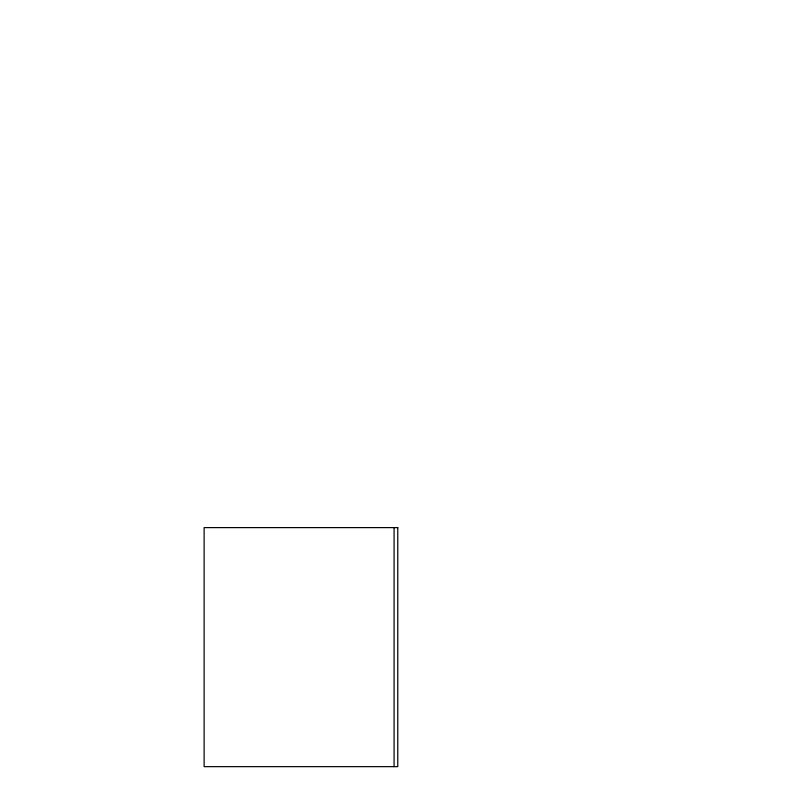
<?xml version="1.0" encoding="UTF-8"?>
<svg xmlns="http://www.w3.org/2000/svg" width="807" height="807" viewBox="0 0 807 807"><rect width="100%" height="100%" fill="white"/><g stroke="black" fill="none" stroke-linecap="round" stroke-linejoin="round"><path stroke-width="1.21" d="M394.078 527.607L394.078 766.65M397.77 527.607L204.121 527.607L204.121 766.65L397.77 766.65L397.77 527.607"/></g></svg>
